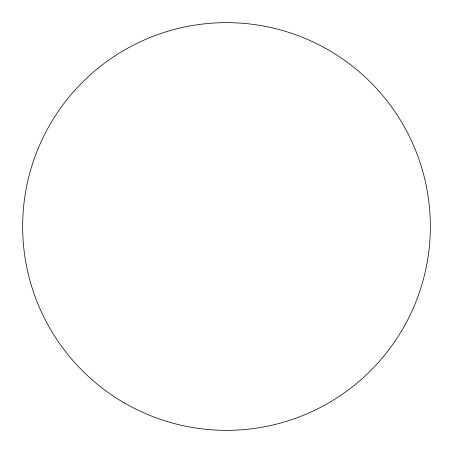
<?xml version="1.0" encoding="UTF-8"?>
<svg xmlns="http://www.w3.org/2000/svg" width="453" height="453" viewBox="0 0 453 453"><rect width="100%" height="100%" fill="white"/><g stroke="black" fill="none" stroke-linecap="round" stroke-linejoin="round"><path stroke-width="0.68" d="M124.575 403.04A203.85 203.85 0 0 0 430.35 226.5A203.85 203.85 0 0 0 124.575 49.96A203.85 203.85 0 0 0 124.575 403.04"/></g></svg>
